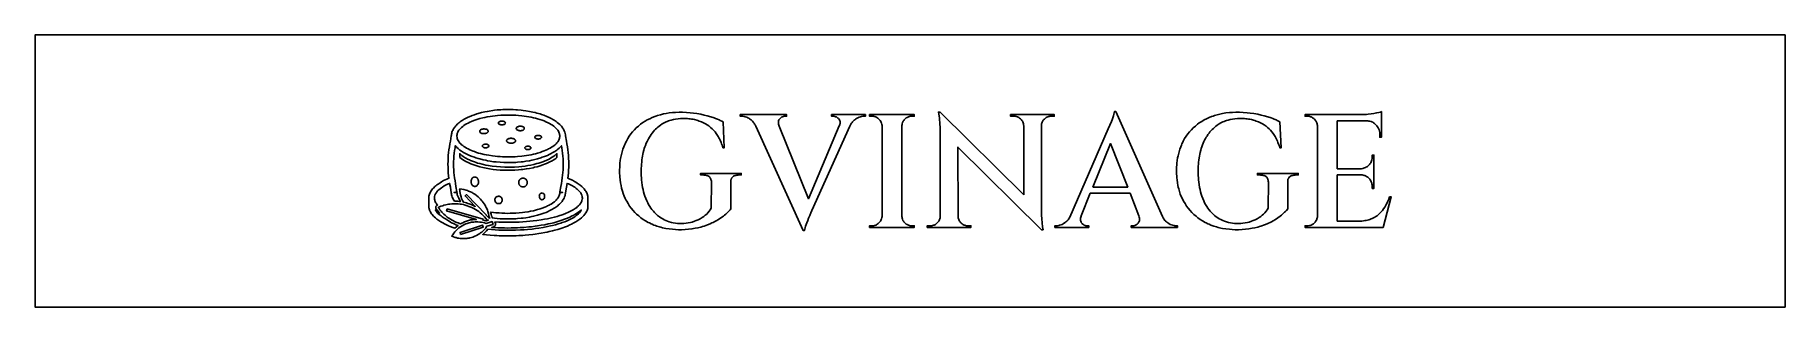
# Model space of a CAD drawing. Header units: millimetres. Extents: x 0 to 1800, y 0 to 280.
import ezdxf

# ---------------------------------------------------------------- set-up
doc = ezdxf.new("R2010")
doc.units = ezdxf.units.MM
doc.layers.add('BOARD', color=1, linetype='Continuous')
doc.layers.add('ENGRAVE', color=7, linetype='Continuous')

msp = doc.modelspace()

# ---------------------------------------------------------------- linework, layer by layer
at = {"layer": 'BOARD'}
msp.add_lwpolyline([(1800, 280), (1800, 0), (0, 0), (0, 280)], close=True, dxfattribs=at)
at = {"layer": 'ENGRAVE'}
for points in [[(544.4, 181.3), (544, 182.2), (543.6, 183.1), (542.7, 184.4), (542.1, 185.2), (541.4, 186), (540.7, 186.9), (539.9, 187.7), (538.6, 188.9), (537.2, 190), (536.2, 190.8), (535.1, 191.5), (534, 192.3), (532.8, 193), (531.6, 193.7), (529, 195), (526.3, 196.2), (523.4, 197.4), (521.1, 198.2), (519.5, 198.7), (516.2, 199.6), (514.5, 200.1), (512, 200.7), (508.5, 201.4), (504.8, 202), (502.1, 202.4), (500.2, 202.6), (496.4, 202.9), (494.5, 203.1), (491.7, 203.2), (487.9, 203.3), (484, 203.3), (481.1, 203.2), (479.2, 203.1), (475.4, 202.8), (472.6, 202.5), (470.8, 202.3), (467.1, 201.7), (465.3, 201.4), (462.7, 200.9), (459.2, 200.1), (455.9, 199.2), (454.3, 198.7), (451.9, 197.9), (449.7, 197.1), (448.2, 196.5), (445.4, 195.3), (442.8, 194), (441.5, 193.3), (440.4, 192.6), (439.2, 191.9), (438.1, 191.2), (437.1, 190.4), (436.1, 189.7), (435.2, 188.9), (434.3, 188.1), (433.5, 187.3), (432.7, 186.5), (431.7, 185.2), (431, 184.4), (430.5, 183.5), (430, 182.6), (429.6, 181.8), (429.2, 180.9), (428.9, 180), (428.6, 179.1), (428.4, 177.8), (428.3, 176.9), (428.2, 176.3), (427.2, 170.7), (426.7, 167.8), (426.2, 164.9), (425.8, 161.9), (425.4, 158.9), (425.1, 156), (424.9, 153), (424.8, 150), (424.7, 147), (424.8, 143.9), (424.9, 141), (425.1, 138), (425.4, 135.1), (425.7, 132.6), (423.6, 131.6), (421.9, 130.9), (420.3, 130.1), (418.1, 128.8), (416.7, 127.9), (414.7, 126.6), (413.4, 125.7), (412.3, 124.8), (411.2, 123.9), (409.8, 122.5), (408.9, 121.5), (408.1, 120.6), (407.5, 119.6), (406.8, 118.6), (406.3, 117.6), (405.9, 116.6), (405.7, 116.1), (405.4, 115.1), (405.2, 114.1), (405, 113.1), (405, 112.6), (405, 104), (405, 103), (405.2, 102), (405.3, 101.5), (405.4, 101), (405.7, 100), (405.9, 99.5), (406.3, 98.5), (407.1, 97), (407.8, 96), (408.5, 95.1), (409.8, 93.6), (410.7, 92.7), (411.8, 91.7), (413.4, 90.4), (415.3, 89), (417.3, 87.7), (419.6, 86.5), (421.1, 85.7), (422.7, 84.9), (425.3, 83.7), (427.1, 82.9), (429.9, 81.9), (431.9, 81.2), (433.4, 82.5), (435.1, 83.9), (433, 84.7), (431.7, 85.2), (430.4, 85.8), (428.5, 86.8), (427.2, 87.5), (426, 88.2), (424.2, 89.4), (422.2, 90.9), (421, 91.5), (419.8, 92.2), (418.7, 92.9), (417.6, 93.7), (416.6, 94.4), (415.7, 95.2), (414.8, 96), (413.7, 97.1), (412.8, 98.3), (412.3, 99.1), (411.9, 99.7), (412.9, 99), (414, 98.1), (416.1, 96.7), (414.9, 98.1), (413.6, 99.8), (412.7, 101.2), (412.4, 101.6), (412.4, 101.8), (412.3, 102.3), (412.3, 102.8), (412.3, 103.3), (412.5, 103.7), (412.8, 104.1), (413.1, 104.5), (413.5, 104.8), (414, 105), (413.1, 106.1), (412.5, 106.8), (412, 107.7), (411.6, 108.5), (411.3, 109.3), (411.1, 110.1), (410.9, 110.9), (410.8, 111.7), (410.8, 112.5), (410.8, 112.9), (411, 113.8), (411.3, 115), (411.6, 115.8), (412, 116.6), (412.8, 117.8), (413.4, 118.6), (414.5, 119.8), (415.3, 120.5), (416.6, 121.7), (418.1, 122.8), (419.2, 123.5), (421, 124.6), (422.3, 125.3), (424.3, 126.3), (426.5, 127.3), (427.2, 123.2), (428.2, 117.6), (428.3, 116.6), (428.5, 115.3), (428.7, 114.4), (429.2, 113), (429.6, 112.2), (430.2, 110.9), (430.8, 110), (431.6, 108.8), (433.3, 108.8), (434.8, 108.8), (436.2, 108.6), (437.5, 108.5), (436.7, 110.3), (436, 112.1), (435.6, 112.7), (435.2, 113.4), (434.9, 114.1), (434.6, 114.8), (434.4, 115.5), (434.2, 116.5), (434.1, 117.2), (434, 117.9), (431.1, 117.9), (434, 118.5), (432.9, 124.2), (432.4, 127.1), (432, 130), (431.6, 132.8), (431.2, 135.7), (430.9, 138.5), (430.7, 141.3), (430.6, 144.2), (430.6, 147), (430.6, 149.8), (430.7, 152.6), (430.9, 155.4), (431.2, 158.3), (431.6, 161.1), (432, 164), (432.3, 166), (433.1, 165.2), (433.9, 164.3), (435.2, 163.1), (436.1, 162.4), (437.1, 161.6), (438.7, 160.5), (439.8, 159.7), (440.9, 159), (443.4, 157.7), (445.4, 156.7), (446.8, 156.1), (449.7, 154.9), (451.9, 154.1), (453.5, 153.6), (455.9, 152.8), (457.6, 152.4), (460.9, 151.5), (463.6, 151), (465.3, 150.6), (468, 150.2), (469.9, 149.9), (471.7, 149.6), (474.5, 149.3), (478.3, 149), (482.1, 148.8), (484, 148.7), (486.9, 148.7), (489.8, 148.7), (491.7, 148.8), (494.5, 148.9), (496.4, 149.1), (500.2, 149.4), (502.1, 149.6), (504.8, 150), (508.5, 150.6), (511.1, 151.1), (512.8, 151.5), (515.4, 152.1), (517, 152.6), (520.3, 153.6), (521.8, 154.1), (524.1, 154.9), (527, 156.1), (529, 157), (530.4, 157.7), (532.8, 159), (534.6, 160.1), (535.7, 160.8), (536.7, 161.6), (537.7, 162.4), (539.1, 163.5), (539.9, 164.3), (540.7, 165.2), (541.5, 166), (541.8, 164), (542.2, 161.1), (542.6, 158.3), (542.9, 155.4), (543.1, 152.6), (543.2, 149.8), (543.2, 147), (543.2, 144.2), (543.1, 141.3), (542.9, 138.5), (542.6, 135.7), (542.2, 132.8), (541.8, 130), (541.4, 127.1), (540.9, 124.2), (539.8, 118.5), (542.6, 117.9), (539.7, 117.9), (539.7, 116.9), (539.5, 115.8), (539.2, 114.8), (538.9, 114.1), (538.4, 113.1), (537.7, 112), (536.9, 111), (536, 110), (535, 109.1), (534.3, 108.4), (533.5, 107.8), (532.2, 106.9), (530.8, 106), (529.9, 105.4), (528.8, 104.8), (527.2, 104), (526.1, 103.5), (524.3, 102.7), (521.7, 101.8), (519.7, 101.1), (518.4, 100.7), (517, 100.3), (514.8, 99.7), (512.6, 99.1), (509.5, 98.5), (507.1, 98.1), (503.9, 97.6), (501.4, 97.3), (498, 96.9), (494.6, 96.7), (492.1, 96.5), (488.6, 96.5), (486, 96.4), (483.4, 96.5), (480, 96.6), (477.4, 96.8), (474, 97.1), (471.5, 97.4), (468.6, 97.8), (469.2, 95.5), (469.6, 93.5), (469.9, 93.2), (470.2, 92.8), (470.3, 92.3), (470.4, 91.7), (472.6, 91.5), (475.4, 91.2), (478.3, 90.9), (481.1, 90.8), (483.1, 90.7), (485.9, 90.6), (488.8, 90.6), (491.7, 90.7), (494.5, 90.9), (496.4, 91), (500.2, 91.3), (502.1, 91.6), (504.8, 91.9), (508.5, 92.5), (511.1, 93.1), (512.8, 93.4), (515.4, 94.1), (517, 94.5), (520.3, 95.5), (523.4, 96.5), (525.6, 97.4), (527, 98), (529.7, 99.3), (532.2, 100.6), (533.4, 101.3), (534.6, 102), (535.7, 102.8), (536.7, 103.5), (537.7, 104.3), (538.6, 105.1), (539.5, 105.9), (540.3, 106.7), (541.4, 107.9), (542.1, 108.7), (542.7, 109.6), (543.6, 110.9), (544.2, 112.2), (544.8, 113.5), (545.2, 114.8), (545.4, 116.1), (545.5, 117), (545.5, 117.6), (546.6, 123.2), (547.3, 127.3), (548.7, 126.7), (550.2, 126), (551.5, 125.3), (552.8, 124.6), (554, 123.9), (555.1, 123.2), (556.7, 122.1), (557.7, 121.3), (558.5, 120.5), (559.7, 119.4), (560.7, 118.2), (561.3, 117.4), (561.7, 116.6), (562.2, 115.8), (562.5, 115), (562.8, 113.8), (562.9, 112.9), (563, 112.1), (563, 111.7), (562.9, 110.9), (562.6, 109.7), (562.3, 108.9), (562, 108.1), (561.5, 107.2), (561, 106.5), (560.1, 105.3), (558.9, 104.1), (558.1, 103.3), (557.2, 102.6), (555.7, 101.4), (554.6, 100.7), (553.4, 100), (552.2, 99.3), (550.2, 98.2), (548, 97.2), (546.5, 96.6), (544.9, 96), (542.4, 95), (538.9, 93.9), (537.1, 93.3), (534.2, 92.6), (531.2, 91.8), (527.1, 90.9), (523.9, 90.3), (520.5, 89.7), (516, 89), (512.5, 88.6), (509, 88.2), (505.4, 87.9), (501.7, 87.6), (498.1, 87.4), (494.3, 87.3), (489.4, 87.2), (484.4, 87.2), (480.7, 87.2), (477, 87.4), (473, 87.6), (473.5, 85.9), (473.6, 85.4), (473.7, 85.2), (473.6, 84.9), (473.6, 84.4), (473.4, 84), (473.2, 83.8), (472.9, 83.4), (472.8, 83.2), (472.3, 82.9), (471.9, 82.7), (469.8, 82), (473.6, 81.8), (476.2, 81.6), (480.2, 81.4), (482.9, 81.4), (485.6, 81.3), (489.6, 81.4), (493.6, 81.4), (496.3, 81.5), (498.9, 81.7), (502.9, 81.9), (508.1, 82.4), (510.7, 82.7), (514.5, 83.1), (517, 83.5), (520.7, 84.1), (524.3, 84.7), (527.8, 85.5), (530.1, 86), (533.5, 86.8), (536.7, 87.7), (539.9, 88.6), (541.9, 89.3), (544.8, 90.4), (547.6, 91.5), (550.2, 92.6), (551.9, 93.4), (554.2, 94.6), (556.4, 95.9), (558.5, 97.2), (560.3, 98.5), (561.9, 99.7), (561.5, 99.1), (561, 98.3), (560.1, 97.1), (558.9, 96), (557.7, 94.8), (556.7, 94.1), (555.1, 92.9), (553.4, 91.9), (552.2, 91.2), (550.8, 90.5), (548.7, 89.4), (547.3, 88.8), (544.9, 87.8), (542.4, 86.9), (540.7, 86.3), (538, 85.5), (535.2, 84.7), (532.2, 83.9), (530.2, 83.5), (527.1, 82.8), (522.8, 82), (518.3, 81.2), (514.9, 80.8), (511.3, 80.3), (506.6, 79.9), (503, 79.6), (499.3, 79.4), (494.3, 79.1), (490.6, 79), (485.6, 79), (481.9, 79.1), (477, 79.2), (473.3, 79.4), (469.6, 79.7), (465.8, 80), (464.5, 78.5), (463.4, 77.3), (461.9, 75.9), (460.6, 74.8), (464.4, 74.4), (468.3, 74), (472.2, 73.7), (474.9, 73.5), (477.5, 73.4), (481.5, 73.3), (484.2, 73.2), (488.2, 73.2), (490.9, 73.2), (494.9, 73.4), (497.6, 73.5), (501.6, 73.7), (504.2, 73.9), (508.1, 74.3), (511.9, 74.7), (514.5, 75), (518.2, 75.6), (520.7, 76), (524.3, 76.6), (526.7, 77.1), (529, 77.6), (532.4, 78.4), (534.6, 79), (537.8, 79.9), (539.9, 80.5), (542.9, 81.5), (544.8, 82.2), (547.6, 83.3), (550.2, 84.5), (551.9, 85.3), (554.2, 86.5), (556.4, 87.7), (558.5, 89), (560.3, 90.4), (562, 91.7), (563.5, 93.1), (564.4, 94.1), (565.6, 95.5), (566.6, 97), (567.5, 98.5), (567.9, 99.5), (568.2, 100.5), (568.5, 101.5), (568.6, 102), (568.7, 103), (568.8, 104), (568.8, 112.1), (568.7, 113.1), (568.7, 113.6), (568.6, 114.1), (568.4, 115.1), (568.2, 115.6), (567.9, 116.6), (567.5, 117.6), (566.6, 119.1), (566, 120.1), (564.9, 121.5), (563.5, 123), (562.5, 123.9), (560.9, 125.3), (559.7, 126.2), (557.8, 127.5), (556.4, 128.4), (555, 129.2), (552.7, 130.5), (550.2, 131.6), (548.1, 132.6), (548.4, 135.1), (548.6, 138), (548.9, 141), (549, 144), (549, 146.9), (549, 149.9), (548.9, 152.9), (548.6, 155.9), (548.4, 158.9), (548, 161.8), (547.6, 164.8), (547.1, 167.8), (546.6, 170.7), (545.5, 176.3), (545.5, 177.3), (545.3, 178.7), (544.9, 180)], [(715.6, 101), (714.9, 100), (714, 99.1), (712.5, 97.5), (711.5, 96.5), (710.4, 95.5), (709.2, 94.6), (708, 93.6), (705.4, 91.7), (702.9, 90.1), (700.6, 88.7), (699.3, 88), (697.6, 87.1), (696.3, 86.5), (694.5, 85.7), (691.6, 84.6), (688.2, 83.3), (686.6, 82.8), (684.9, 82.3), (681.8, 81.5), (679, 81), (675.7, 80.4), (672.2, 80), (668.7, 79.8), (665, 79.6), (661.8, 79.6), (658.7, 79.7), (655.6, 80), (652.2, 80.4), (648.8, 80.9), (647.3, 81.2), (645.5, 81.6), (643.6, 82.1), (642.2, 82.5), (639.6, 83.3), (638.2, 83.8), (636.5, 84.4), (634.8, 85.2), (633.6, 85.7), (631.9, 86.5), (630.7, 87.1), (628.1, 88.6), (625.6, 90.2), (623.2, 91.9), (621, 93.7), (618.8, 95.6), (617.1, 97.2), (615.2, 99.4), (613.3, 101.6), (611.6, 103.9), (610, 106.4), (608.6, 108.8), (607.7, 110.4), (607.1, 111.7), (606, 114.2), (605, 116.8), (604.2, 119.4), (603.4, 122.2), (602.8, 125), (602.2, 127.8), (601.8, 130.8), (601.5, 133.9), (601.4, 135.4), (601.3, 137.5), (601.3, 140.7), (601.4, 144.3), (601.5, 146.4), (601.7, 147.9), (602, 150.8), (602.3, 152.8), (602.6, 154.2), (603.2, 157), (603.9, 159.8), (604.7, 162.4), (605.6, 165), (606.3, 166.7), (606.9, 168), (607.7, 169.6), (608.3, 170.8), (609.7, 173.3), (611.2, 175.7), (612.9, 178.1), (614.6, 180.3), (616.5, 182.4), (618.5, 184.4), (620.6, 186.3), (622.9, 188.1), (625.2, 189.8), (627.7, 191.3), (629.8, 192.6), (632.3, 193.8), (634.8, 195), (637.4, 196), (638.7, 196.5), (640.4, 197.1), (643.2, 197.9), (644.5, 198.2), (646.4, 198.7), (649.3, 199.2), (652.2, 199.7), (655.7, 200.1), (658.8, 200.3), (662.5, 200.4), (666.1, 200.4), (670, 200.2), (673.9, 200), (677.2, 199.6), (680.9, 199.1), (684.9, 198.4), (688.3, 197.6), (691.5, 196.8), (695.1, 195.8), (698.5, 194.6), (700, 194.1), (701.9, 193.3), (703.7, 192.6), (704.9, 192), (706.5, 191.2), (707.7, 190.6), (709, 163.9), (707.5, 163.9), (706.7, 166.5), (706.2, 167.9), (705.7, 169.4), (704.7, 171.7), (704.1, 173), (703.5, 174.3), (702.8, 175.5), (702.1, 176.7), (700.8, 178.5), (699.5, 180.3), (698, 182), (696.6, 183.3), (694.8, 184.9), (693, 186.4), (691.4, 187.5), (689.8, 188.5), (687.7, 189.6), (685.5, 190.6), (683.3, 191.4), (681.9, 191.9), (680.6, 192.3), (678.3, 192.9), (676.9, 193.2), (675.4, 193.4), (674, 193.6), (672.5, 193.8), (671, 193.9), (669.6, 194), (667, 194.1), (665.4, 194.1), (663.9, 194), (661.4, 193.8), (658.9, 193.5), (656.6, 193), (654.3, 192.4), (652.9, 192), (651.6, 191.6), (650.3, 191.1), (649.1, 190.5), (647, 189.5), (645.1, 188.4), (643.2, 187.1), (642, 186.3), (640.6, 185.1), (639.6, 184.2), (638.2, 182.9), (637.3, 181.9), (636, 180.6), (634.8, 179.1), (633.7, 177.6), (632.6, 176), (631.9, 174.7), (630.9, 173), (630.2, 171.7), (629.5, 170.3), (628.7, 168.5), (627.9, 166.4), (627.3, 164.8), (626.7, 163.1), (626.2, 161.3), (625.6, 159.1), (625.2, 157.2), (624.9, 155.4), (624.6, 153.4), (624.3, 151.5), (624, 149), (623.8, 147), (623.7, 144.9), (623.6, 142.8), (623.5, 140.1), (623.6, 137.3), (623.6, 135.2), (623.7, 133.1), (623.9, 131), (624.2, 128), (624.6, 125.5), (625, 123.1), (625.5, 120.8), (626, 118.5), (626.6, 116.3), (627.3, 114.1), (628.3, 111.6), (629.3, 109.3), (630.2, 107.4), (631.1, 105.6), (632.4, 103.5), (633.4, 101.9), (634.6, 100.4), (636.1, 98.5), (637.3, 97.2), (638.6, 95.8), (640.4, 94.3), (642.2, 92.9), (643.7, 91.8), (645.6, 90.7), (647.3, 89.8), (648.9, 89), (650.6, 88.3), (652.4, 87.7), (654.6, 87.1), (656.5, 86.7), (658.9, 86.3), (660.8, 86.1), (663.3, 85.9), (665.4, 85.9), (667.4, 86), (669.9, 86.2), (671.8, 86.5), (674.2, 87), (676.1, 87.5), (678.4, 88.2), (680.2, 88.9), (682, 89.7), (684.2, 90.8), (686.3, 92), (687.8, 93.1), (689.4, 94.4), (690.9, 95.7), (692.2, 97), (693.5, 98.5), (694.6, 100), (695.6, 101.7), (695.7, 128.4), (695.7, 129.7), (695.5, 130.5), (695.3, 131.3), (695.2, 131.7), (694.9, 132.3), (694.5, 132.9), (694.3, 133.2), (693.9, 133.7), (693.6, 134), (693.3, 134.2), (692.7, 134.6), (692.1, 135), (691.4, 135.3), (690.6, 135.5), (689.7, 135.7), (688.8, 135.8), (687.8, 135.8), (684.6, 135.9), (684.6, 137.5), (726.4, 137.5), (726.4, 135.9), (723.4, 135.8), (721.8, 135.7), (720.9, 135.5), (720, 135.3), (719.3, 135), (718.5, 134.6), (718.2, 134.4), (717.6, 133.9), (716.9, 133), (716.6, 132.7), (716.2, 132), (715.9, 131.2), (715.8, 130.8), (715.7, 129.9), (715.6, 128.9)], [(741.4, 186), (740.6, 187.4), (740.1, 188.3), (739.6, 189.1), (738.8, 190.3), (737.9, 191.3), (737.3, 191.9), (736.7, 192.5), (736, 193.1), (735, 193.8), (734.2, 194.3), (733.3, 194.7), (732, 195.4), (730.6, 195.8), (729.3, 196.2), (728, 196.4), (727.2, 196.4), (725.4, 196.4), (725.4, 198.1), (773.1, 198.1), (773.1, 196.4), (771.6, 196.4), (770.7, 196.4), (769.8, 196.2), (769, 195.9), (768.2, 195.6), (767.4, 195.1), (767.1, 194.8), (766.7, 194.5), (766, 193.8), (765.5, 193.1), (765.1, 192.5), (764.9, 191.7), (764.7, 190.9), (764.6, 190.1), (764.7, 189.2), (764.8, 188.2), (765.1, 187.2), (765.4, 186.1), (765.3, 186.1), (795.6, 111.5), (827.3, 186.6), (827.7, 187.6), (827.8, 188.1), (828, 189), (828.1, 189.8), (828.1, 190.7), (828, 191), (827.8, 191.8), (827.5, 192.5), (827.2, 193.2), (826.9, 193.5), (826.3, 194.1), (825.9, 194.5), (825.2, 195.1), (824.4, 195.6), (823.5, 195.9), (822.7, 196.2), (821.8, 196.4), (820.8, 196.4), (819.4, 196.4), (819.4, 198.1), (854.2, 198.1), (854.2, 196.4), (852.3, 196.4), (851.4, 196.3), (850.1, 196.1), (849.2, 195.9), (847.8, 195.4), (846.4, 194.8), (844.9, 194), (843.9, 193.3), (843.2, 192.8), (842.5, 192.2), (841.9, 191.6), (841, 190.6), (840.4, 189.9), (839.9, 189.1), (839.3, 188.3), (838.6, 186.9), (838.1, 186), (799.1, 99.2), (798.1, 97.1), (796.9, 94.3), (795.7, 91.5), (794.8, 89.1), (793.9, 86.8), (793.2, 85), (792.6, 83.1), (792.1, 81.4), (791.8, 80.1), (791.6, 78.9), (790.1, 78.9)], [(871.3, 186), (871.2, 186.9), (871.1, 187.8), (870.7, 189.1), (870.4, 190), (870, 190.8), (869.3, 191.9), (868.7, 192.7), (867.7, 193.7), (867, 194.3), (865.9, 195.1), (865.1, 195.5), (864.7, 195.7), (863.8, 196), (863, 196.2), (862.5, 196.3), (861.6, 196.4), (860.7, 196.4), (858.5, 196.4), (858.5, 198.1), (904.3, 198.1), (904.3, 196.4), (902.2, 196.4), (901.2, 196.4), (900.3, 196.3), (899.4, 196.1), (899, 196), (898.6, 195.8), (897.7, 195.5), (897, 195.1), (896.2, 194.6), (895.1, 193.7), (894.1, 192.7), (893.6, 191.9), (893, 191.2), (892.4, 190), (892, 188.7), (891.8, 187.8), (891.6, 186.9), (891.5, 186), (891.5, 94), (891.6, 93.1), (891.8, 92.2), (892, 91.3), (892.3, 90.4), (892.8, 89.2), (893.3, 88.5), (893.8, 87.7), (894.8, 86.7), (895.5, 86), (896.2, 85.4), (897, 84.9), (897.3, 84.7), (897.7, 84.5), (898.6, 84.2), (899.4, 83.9), (900.3, 83.7), (901.2, 83.6), (902.2, 83.6), (904.3, 83.6), (904.3, 81.9), (858.5, 81.9), (858.5, 83.6), (860.7, 83.6), (861.6, 83.6), (862.5, 83.7), (863.4, 83.9), (863.8, 84), (864.7, 84.3), (865.5, 84.7), (866.3, 85.2), (867.4, 86), (868.1, 86.7), (869, 87.7), (869.5, 88.5), (870, 89.2), (870.4, 90), (870.7, 90.9), (871.1, 92.2), (871.2, 93.1), (871.3, 94)], [(1017, 115.6), (1017, 186.3), (1016.8, 187.8), (1016.7, 188.7), (1016.4, 189.6), (1016, 190.5), (1015.6, 191.3), (1015.1, 192.1), (1014.6, 192.8), (1013.9, 193.5), (1013.6, 193.8), (1012.8, 194.5), (1012.1, 195), (1011.3, 195.4), (1010.4, 195.8), (1009.6, 196.1), (1009.1, 196.2), (1008.2, 196.3), (1007.2, 196.4), (1003.5, 196.4), (1003.5, 198.1), (1048.4, 198.1), (1048.4, 196.4), (1044.9, 196.4), (1043.9, 196.3), (1043, 196.2), (1042.6, 196.1), (1041.7, 195.8), (1040.9, 195.4), (1040.1, 195), (1039.3, 194.5), (1038.9, 194.2), (1038.2, 193.5), (1037.6, 192.9), (1037, 192.2), (1036.3, 191), (1035.9, 190.3), (1035.6, 189.4), (1035.4, 188.6), (1035.1, 187.2), (1035.1, 186.3), (1035.1, 98.7), (1035.2, 94.7), (1035.5, 90.9), (1036.4, 82.4), (1036.9, 79.6), (1035.4, 79.6), (949.3, 164.6), (949.5, 93.7), (949.5, 92.7), (949.6, 91.8), (949.8, 90.9), (950.1, 90.1), (950.5, 89.2), (950.9, 88.4), (951.5, 87.7), (952.1, 86.9), (952.8, 86.2), (953.5, 85.6), (954.3, 85.1), (955.1, 84.6), (955.5, 84.4), (956.4, 84.1), (957.2, 83.8), (958.1, 83.7), (959.1, 83.6), (962.7, 83.6), (962.7, 81.9), (917.8, 81.9), (917.8, 83.6), (921.4, 83.6), (922.3, 83.7), (923.2, 83.8), (924.1, 84.1), (925, 84.4), (925.4, 84.6), (926.2, 85.1), (927, 85.6), (927.3, 85.9), (927.7, 86.2), (928.4, 86.9), (929, 87.7), (929.5, 88.4), (930, 89.2), (930.4, 90.1), (930.7, 90.9), (930.9, 91.8), (931, 92.7), (931, 93.7), (931, 179.8), (931, 182.6), (930.9, 185.3), (930.8, 187.8), (930.7, 190.1), (930.5, 192.3), (930.2, 194.8), (929.2, 200.6), (930.9, 200.6)], [(1159.7, 93), (1160.5, 91.7), (1161, 90.8), (1161.6, 90), (1162.2, 89.2), (1162.8, 88.5), (1163.4, 87.9), (1164.1, 87.3), (1165.1, 86.5), (1166.3, 85.8), (1167.7, 85.1), (1169, 84.5), (1170.3, 84.1), (1171.7, 83.8), (1172.5, 83.6), (1173.4, 83.6), (1175.1, 83.6), (1175.1, 81.9), (1127.5, 81.9), (1127.5, 83.6), (1129, 83.6), (1129.9, 83.6), (1130.3, 83.7), (1131.2, 83.9), (1132, 84.3), (1132.8, 84.7), (1133.5, 85.3), (1134.3, 85.9), (1134.6, 86.3), (1135.1, 86.9), (1135.5, 87.6), (1135.7, 87.9), (1135.9, 88.6), (1136, 89.4), (1136.1, 89.8), (1136.1, 90.7), (1136, 91.6), (1135.8, 92.5), (1135.3, 94), (1126.3, 117.1), (1085.4, 117.1), (1076.1, 94), (1075.9, 93.5), (1075.6, 92.6), (1075.4, 91.6), (1075.3, 90.7), (1075.3, 89.9), (1075.3, 89.5), (1075.4, 89.1), (1075.6, 88.4), (1075.9, 87.5), (1076.2, 87.1), (1076.4, 86.7), (1077, 86), (1077.6, 85.4), (1078.4, 84.8), (1079.3, 84.3), (1080.2, 84), (1081, 83.7), (1081.9, 83.6), (1083.9, 83.6), (1083.9, 81.9), (1049, 81.9), (1049, 83.6), (1050.9, 83.6), (1051.8, 83.6), (1053.1, 83.9), (1053.9, 84.1), (1055.2, 84.5), (1056.5, 85.1), (1057.4, 85.5), (1059, 86.5), (1059.7, 87), (1060.4, 87.6), (1061.4, 88.5), (1062, 89.2), (1062.6, 89.9), (1063.2, 90.7), (1063.7, 91.5), (1064.3, 92.4), (1103.9, 183.4), (1107.1, 190.9), (1107.8, 192.7), (1108.5, 194.6), (1109.3, 196.9), (1109.7, 198.6), (1110.1, 199.9), (1110.2, 201.1), (1111.7, 201.1)], [(1288.5, 101), (1287.1, 99.4), (1286.3, 98.4), (1285.3, 97.5), (1284.3, 96.5), (1283.2, 95.5), (1282.1, 94.6), (1280.8, 93.6), (1278.2, 91.7), (1275.8, 90.1), (1273.4, 88.7), (1271.7, 87.8), (1270.4, 87.1), (1268.7, 86.3), (1267.3, 85.7), (1264.5, 84.6), (1261, 83.3), (1259.4, 82.8), (1257.7, 82.3), (1254.6, 81.5), (1251.8, 81), (1248.5, 80.4), (1245.1, 80), (1241.5, 79.8), (1237.8, 79.6), (1234.6, 79.6), (1231.5, 79.7), (1228.5, 80), (1225, 80.4), (1221.6, 80.9), (1219.7, 81.3), (1218.3, 81.6), (1216.9, 82), (1215.1, 82.5), (1212.4, 83.3), (1210.6, 83.9), (1209.3, 84.4), (1207.6, 85.2), (1206.4, 85.7), (1204.7, 86.5), (1203.5, 87.1), (1200.9, 88.6), (1198.4, 90.2), (1196, 91.9), (1194.2, 93.4), (1192, 95.2), (1189.9, 97.2), (1188, 99.4), (1186.2, 101.6), (1184.5, 103.9), (1182.9, 106.4), (1181.4, 108.8), (1180.2, 111.3), (1179, 113.8), (1178, 116.3), (1177.1, 119), (1176.4, 121.7), (1175.9, 123.5), (1175.6, 125), (1175.1, 127.8), (1174.7, 130.8), (1174.5, 132.8), (1174.3, 134.4), (1174.2, 137.5), (1174.1, 140.7), (1174.2, 144.3), (1174.3, 145.9), (1174.5, 147.9), (1174.8, 150.8), (1175.3, 153.7), (1175.7, 155.6), (1176, 157), (1176.7, 159.8), (1177.5, 162.4), (1178.5, 165), (1179.2, 166.7), (1179.7, 168), (1180.5, 169.6), (1181.1, 170.8), (1182.5, 173.3), (1184, 175.7), (1185.7, 178.1), (1187.5, 180.3), (1189.4, 182.4), (1191.4, 184.4), (1193.5, 186.3), (1195.7, 188.1), (1197.6, 189.5), (1200.1, 191.1), (1202.6, 192.6), (1205.1, 193.8), (1207.6, 195), (1210.2, 196), (1211.9, 196.6), (1213.3, 197.1), (1216, 197.9), (1218.8, 198.6), (1221.6, 199.1), (1225, 199.7), (1228.5, 200.1), (1231.6, 200.3), (1235.3, 200.4), (1238.9, 200.4), (1242.8, 200.2), (1246.7, 200), (1250, 199.6), (1253.7, 199.1), (1257.7, 198.4), (1261.1, 197.6), (1264.4, 196.8), (1267.9, 195.8), (1271.4, 194.6), (1273.3, 193.9), (1274.7, 193.3), (1276.5, 192.6), (1277.8, 192), (1279, 191.4), (1280.5, 190.6), (1281.8, 163.9), (1280.3, 163.9), (1279.9, 165.5), (1279.4, 167), (1278.5, 169.4), (1278, 170.8), (1277.4, 172.1), (1276.3, 174.3), (1275.6, 175.5), (1274.9, 176.7), (1273.6, 178.5), (1272.3, 180.3), (1270.8, 182), (1269.4, 183.3), (1267.6, 184.9), (1266.2, 186.1), (1264.2, 187.5), (1262.6, 188.5), (1260.5, 189.6), (1258.3, 190.6), (1256.1, 191.4), (1254.8, 191.9), (1253.4, 192.3), (1251.1, 192.9), (1249.7, 193.2), (1248.3, 193.4), (1246.8, 193.6), (1245.4, 193.8), (1243.9, 193.9), (1242.4, 194), (1239.8, 194.1), (1238.3, 194.1), (1236.7, 194), (1234.2, 193.8), (1231.8, 193.5), (1229.4, 193), (1227.1, 192.4), (1225.7, 192), (1224.4, 191.6), (1223.1, 191.1), (1221.9, 190.5), (1219.8, 189.5), (1217.9, 188.4), (1216, 187.1), (1214.5, 186), (1213.4, 185.1), (1212, 183.9), (1210.7, 182.6), (1209.5, 181.3), (1208.5, 180.2), (1207.7, 179.1), (1206.5, 177.6), (1205.5, 176), (1204.7, 174.7), (1203.9, 173.5), (1203, 171.7), (1202.3, 170.3), (1201.5, 168.5), (1200.9, 166.8), (1200.1, 164.8), (1199.6, 163.1), (1199, 161.3), (1198.5, 159.1), (1198.1, 157.2), (1197.7, 155.4), (1197.4, 153.4), (1197, 151), (1196.8, 149), (1196.6, 147), (1196.5, 144.9), (1196.4, 142.8), (1196.4, 140.1), (1196.4, 137.3), (1196.5, 135.2), (1196.6, 133.1), (1196.7, 131), (1197, 128.5), (1197.3, 126), (1197.8, 123.1), (1198.3, 120.8), (1198.9, 118.5), (1199.5, 116.3), (1200.2, 114.1), (1201.1, 111.6), (1202.1, 109.3), (1203, 107.4), (1203.9, 105.6), (1205.2, 103.5), (1206.3, 101.9), (1207.4, 100.4), (1208.9, 98.5), (1210.1, 97.2), (1211.5, 95.8), (1213.2, 94.3), (1215, 92.9), (1216.5, 91.8), (1218.1, 90.9), (1219.7, 90), (1221.7, 89), (1223.5, 88.3), (1225.7, 87.6), (1227.5, 87.1), (1229.8, 86.6), (1231.7, 86.3), (1233.7, 86.1), (1236.2, 85.9), (1238.2, 85.9), (1240.2, 86), (1242.2, 86.2), (1244.6, 86.5), (1247, 87), (1248.9, 87.5), (1251.2, 88.2), (1253.1, 88.9), (1254.9, 89.7), (1257, 90.8), (1259.1, 92), (1260.7, 93.1), (1262.2, 94.4), (1263.7, 95.7), (1265, 97), (1266.3, 98.5), (1267.4, 100), (1268.4, 101.7), (1268.6, 128.4), (1268.5, 129.7), (1268.3, 130.5), (1268.1, 131.3), (1267.9, 132), (1267.7, 132.3), (1267.4, 132.9), (1267.2, 133.2), (1266.9, 133.5), (1266.4, 134), (1266.2, 134.2), (1265.6, 134.6), (1264.9, 135), (1264.2, 135.3), (1263.4, 135.5), (1262.5, 135.7), (1261.6, 135.8), (1260.6, 135.8), (1257.4, 135.9), (1257.4, 137.5), (1299.3, 137.5), (1299.3, 135.9), (1296.2, 135.8), (1294.7, 135.7), (1293.7, 135.5), (1292.9, 135.3), (1292.1, 135), (1291.4, 134.6), (1291.1, 134.4), (1290.5, 133.9), (1289.7, 133), (1289.5, 132.7), (1289.1, 132), (1288.8, 131.2), (1288.6, 130.3), (1288.5, 129.9), (1288.5, 128.9)], [(1386.7, 81.9), (1306.4, 81.9), (1306.4, 83.6), (1308.5, 83.6), (1309.5, 83.6), (1310.8, 83.8), (1311.7, 84), (1312.5, 84.3), (1313.4, 84.7), (1313.7, 84.9), (1314.9, 85.7), (1315.6, 86.3), (1316.6, 87.3), (1317.2, 88.1), (1317.9, 89.2), (1318.3, 90), (1318.6, 90.9), (1318.8, 91.7), (1319, 92.6), (1319.2, 94), (1319.2, 186), (1319.1, 186.9), (1318.9, 187.8), (1318.7, 188.7), (1318.4, 189.6), (1317.9, 190.8), (1317.4, 191.5), (1316.9, 192.3), (1315.9, 193.3), (1315.2, 194), (1314.1, 194.8), (1313.4, 195.3), (1312.5, 195.7), (1312.1, 195.8), (1311.3, 196.1), (1310.4, 196.3), (1309.5, 196.4), (1308.5, 196.4), (1306.4, 196.4), (1306.4, 198.1), (1364.6, 198.1), (1367, 198.1), (1369.4, 198.3), (1371.3, 198.5), (1374.3, 198.8), (1377.2, 199.3), (1379.9, 199.7), (1382.2, 200.2), (1383.9, 200.7), (1384.9, 201.1), (1384.9, 174.8), (1383.2, 174.8), (1383.2, 177.7), (1383.2, 178.7), (1383.1, 179.6), (1382.8, 181), (1382.4, 182.3), (1382.1, 183.1), (1381.6, 184.4), (1380.9, 185.5), (1380.1, 186.6), (1379.5, 187.3), (1378.9, 188), (1377.8, 188.8), (1376.7, 189.6), (1375.9, 190.1), (1375, 190.5), (1374.2, 190.8), (1372.8, 191.2), (1371.8, 191.4), (1370.8, 191.6), (1339.4, 191.6), (1339.4, 142.3), (1363.3, 142.3), (1364.3, 142.4), (1365.7, 142.6), (1366.6, 142.8), (1367.4, 143.1), (1368.2, 143.4), (1369, 143.8), (1369.8, 144.3), (1370.5, 144.8), (1371.3, 145.3), (1371.9, 146), (1372.6, 146.7), (1373.1, 147.4), (1373.9, 148.5), (1374.3, 149.3), (1374.8, 150.5), (1375, 151.4), (1375.3, 152.7), (1375.4, 153.6), (1375.4, 156.3), (1377.1, 156.3), (1377.1, 122.1), (1375.4, 122.1), (1375.4, 123.9), (1375.4, 124.9), (1375.3, 125.8), (1375.1, 126.7), (1374.9, 127.6), (1374.5, 128.8), (1373.9, 130), (1373.4, 130.8), (1372.9, 131.5), (1372.3, 132.2), (1371.6, 132.9), (1370.9, 133.5), (1370.2, 134), (1369.4, 134.5), (1368.6, 134.9), (1367.8, 135.2), (1367, 135.5), (1366.1, 135.7), (1365.2, 135.9), (1363.8, 136), (1339.4, 136), (1339.4, 88.4), (1361.6, 88.4), (1363.3, 88.4), (1364.8, 88.5), (1366.4, 88.7), (1367.8, 88.9), (1369.3, 89.1), (1370.7, 89.4), (1372, 89.8), (1372.9, 90.1), (1374.2, 90.6), (1375.4, 91.1), (1376.7, 91.7), (1378, 92.4), (1379.2, 93.2), (1380.4, 94), (1381.5, 94.9), (1382.6, 95.8), (1383.7, 96.9), (1384.7, 97.9), (1385.9, 99.5), (1387.1, 101), (1388.3, 102.9), (1389.5, 105), (1390.4, 106.6), (1391.5, 108.8), (1392.4, 111.1), (1393.3, 113.4), (1395, 113.4)], [(538.7, 171.8), (538.4, 171.1), (537.7, 170.1), (536.9, 169.1), (536, 168.1), (535, 167.1), (533.9, 166.2), (532.7, 165.3), (531.3, 164.4), (529.9, 163.5), (528.3, 162.7), (527.2, 162.1), (525.5, 161.3), (523.6, 160.6), (521.7, 159.9), (519.7, 159.2), (518.4, 158.7), (517, 158.3), (514.8, 157.8), (512.6, 157.2), (510.3, 156.7), (507.9, 156.3), (505.5, 155.9), (503.1, 155.5), (500.6, 155.3), (496.4, 154.9), (493.8, 154.7), (491.2, 154.6), (488.6, 154.5), (486, 154.5), (483.4, 154.6), (480.9, 154.7), (478.3, 154.8), (475.7, 155), (473.2, 155.3), (470.7, 155.5), (466.7, 156.2), (464.3, 156.6), (462, 157.1), (458.3, 157.9), (456.1, 158.5), (454, 159.2), (452, 159.9), (450.8, 160.3), (448.9, 161.1), (447.2, 161.8), (445.5, 162.7), (443.9, 163.5), (442.5, 164.4), (441.1, 165.3), (439.9, 166.2), (438.8, 167.1), (438.1, 167.8), (437.1, 168.8), (436.3, 169.8), (435.8, 170.4), (435.2, 171.5), (434.7, 172.5), (434.4, 173.6), (434.2, 174.6), (434, 175.7), (434, 176.4), (434.2, 177.4), (434.4, 178.5), (434.6, 179.2), (434.9, 179.9), (435.4, 180.9), (436.1, 181.9), (436.8, 182.9), (437.7, 183.9), (438.8, 184.9), (439.9, 185.8), (441.1, 186.8), (442.5, 187.7), (443.9, 188.5), (445.5, 189.4), (447.2, 190.2), (448.9, 191), (451.4, 191.9), (453.4, 192.6), (455.4, 193.3), (457.5, 193.9), (460.5, 194.6), (462.7, 195.1), (465.1, 195.6), (468.3, 196.1), (470.7, 196.5), (473.2, 196.8), (475.7, 197), (479.1, 197.3), (481.7, 197.4), (484.3, 197.5), (486.9, 197.5), (489.5, 197.5), (492.1, 197.4), (494.6, 197.3), (497.2, 197.1), (500.6, 196.8), (503.1, 196.5), (505.5, 196.1), (507.9, 195.7), (510.3, 195.3), (512.6, 194.8), (514.8, 194.3), (517, 193.7), (519.1, 193.1), (521.7, 192.2), (523.6, 191.5), (525.5, 190.7), (527.7, 189.6), (529.3, 188.8), (530.8, 187.9), (532.2, 187.1), (533.5, 186.1), (534.7, 185.2), (535.7, 184.2), (536.7, 183.2), (537.2, 182.6), (537.7, 181.9), (538.4, 180.9), (538.9, 179.9), (539.3, 178.8), (539.5, 178.1), (539.6, 177.4), (539.7, 176.4), (539.7, 175.3), (539.6, 174.6), (539.5, 173.9), (539.2, 172.9)], [(466.1, 181.4), (465.9, 181.8), (465.5, 182.2), (465, 182.6), (464.4, 182.9), (463.7, 183.1), (462.9, 183.2), (462.1, 183.3), (461.3, 183.3), (460.5, 183.2), (459.7, 183), (459, 182.8), (458.4, 182.5), (458, 182.1), (457.6, 181.7), (457.4, 181.2), (457.4, 180.8), (457.4, 180.5), (457.5, 180.3), (457.6, 180.1), (457.8, 179.8), (458.3, 179.4), (458.9, 179), (459.7, 178.7), (460.5, 178.6), (461.4, 178.5), (462.3, 178.5), (463.2, 178.6), (464.1, 178.8), (464.8, 179.1), (465.4, 179.5), (465.9, 179.9), (466.1, 180.4), (466.2, 180.6), (466.2, 180.9), (466.2, 181.1)], [(483.7, 189.8), (483.5, 190.2), (483.3, 190.5), (482.9, 190.8), (482.4, 191), (481.8, 191.2), (481.2, 191.3), (480.6, 191.4), (479.8, 191.4), (479.2, 191.3), (478.6, 191.2), (478, 191), (477.5, 190.7), (477.1, 190.4), (476.8, 190.1), (476.6, 189.7), (476.6, 189.4), (476.7, 189), (476.9, 188.6), (477.3, 188.2), (477.8, 187.9), (478.4, 187.7), (479.1, 187.5), (479.8, 187.5), (480.6, 187.5), (481.2, 187.5), (482, 187.7), (482.6, 187.9), (483.1, 188.2), (483.5, 188.6), (483.7, 189), (483.8, 189.4)], [(503.3, 184.3), (503, 184.7), (502.7, 185.1), (502.2, 185.4), (501.6, 185.7), (501, 185.9), (500.2, 186), (499.5, 186.1), (498.7, 186.1), (497.9, 186), (497.2, 185.8), (496.5, 185.6), (496, 185.3), (495.5, 185), (495.2, 184.6), (495, 184.2), (495, 183.7), (495, 183.5), (495.1, 183.3), (495.2, 183), (495.4, 182.8), (495.9, 182.4), (496.5, 182.1), (497.1, 181.8), (497.9, 181.6), (498.7, 181.5), (499.6, 181.5), (500.5, 181.6), (501.2, 181.8), (502, 182.1), (502.5, 182.4), (503, 182.9), (503.1, 183.1), (503.2, 183.3), (503.3, 183.8), (503.3, 184)], [(466.8, 166.2), (466.6, 166.5), (466.3, 166.8), (465.9, 167.1), (465.4, 167.3), (464.9, 167.5), (464.3, 167.6), (463.7, 167.6), (463.1, 167.6), (462.4, 167.5), (461.9, 167.4), (461.4, 167.2), (460.9, 167), (460.6, 166.7), (460.3, 166.4), (460.1, 166), (460.1, 165.7), (460.2, 165.3), (460.5, 164.9), (460.8, 164.6), (461.3, 164.4), (461.8, 164.1), (462.5, 164), (463.1, 163.9), (463.9, 163.9), (464.6, 164), (465.2, 164.2), (465.7, 164.4), (466.2, 164.7), (466.5, 165), (466.8, 165.4), (466.8, 165.8)], [(494.2, 171.6), (494, 172.1), (493.6, 172.5), (493.1, 172.9), (492.4, 173.2), (491.7, 173.4), (490.9, 173.6), (490, 173.7), (489.1, 173.7), (488.3, 173.6), (487.5, 173.4), (486.8, 173.1), (486.2, 172.8), (485.7, 172.4), (485.3, 172), (485.2, 171.8), (485.1, 171.5), (485, 171), (485.1, 170.8), (485.2, 170.5), (485.5, 170), (485.7, 169.8), (486, 169.6), (486.7, 169.2), (487.4, 168.9), (488.3, 168.7), (489.2, 168.6), (490.2, 168.6), (491.2, 168.7), (492.1, 168.9), (492.8, 169.2), (493.5, 169.6), (493.7, 169.9), (493.9, 170.1), (494.1, 170.3), (494.2, 170.6), (494.3, 170.9), (494.3, 171.1), (494.3, 171.4)], [(510, 164.1), (509.9, 164.5), (509.6, 164.7), (509.2, 165), (508.8, 165.2), (508.3, 165.4), (507.7, 165.5), (507.2, 165.5), (506.6, 165.5), (506, 165.5), (505.5, 165.3), (505, 165.2), (504.6, 164.9), (504.2, 164.7), (504, 164.4), (503.9, 164.1), (503.8, 163.8), (503.9, 163.4), (504.1, 163.1), (504.5, 162.8), (504.9, 162.5), (505.4, 162.3), (506.1, 162.2), (506.7, 162.1), (507.3, 162.1), (507.9, 162.2), (508.5, 162.3), (509.1, 162.5), (509.5, 162.8), (509.8, 163.1), (510, 163.4), (510.1, 163.8)], [(521, 175.2), (520.8, 175.5), (520.5, 175.8), (520.1, 176.1), (519.6, 176.3), (519, 176.5), (518.4, 176.6), (517.8, 176.7), (517.2, 176.7), (516.5, 176.6), (516, 176.5), (515.4, 176.3), (514.9, 176.1), (514.6, 175.8), (514.3, 175.4), (514.1, 175.1), (514.1, 174.7), (514.2, 174.4), (514.4, 174), (514.8, 173.6), (515.3, 173.3), (515.9, 173.1), (516.5, 173), (517.3, 172.9), (518, 172.9), (518.7, 173), (519.3, 173.1), (519.9, 173.4), (520.4, 173.7), (520.8, 174.1), (521, 174.4), (521, 174.8)], [(1088, 123.4), (1123.9, 123.4), (1106.3, 168.2)], [(443.2, 149.9), (445.7, 148.6), (448.4, 147.5), (451.2, 146.4), (454.3, 145.3), (457.4, 144.4), (460.7, 143.6), (464.1, 142.9), (467.6, 142.2), (471.1, 141.7), (474.8, 141.3), (478.5, 141), (482.2, 140.8), (486, 140.7), (489.7, 140.8), (493.4, 140.9), (497.2, 141.1), (499.9, 141.4), (501.7, 141.6), (505.3, 142.1), (508.8, 142.7), (512.3, 143.4), (513.9, 143.8), (516.4, 144.4), (519.5, 145.3), (522.5, 146.4), (524, 146.9), (526.1, 147.7), (528.1, 148.6), (529.4, 149.3), (531.8, 150.6), (533, 151.2), (534.6, 152.3), (535.6, 153), (536.8, 153.9), (536.8, 157.9), (535.5, 156.6), (534.7, 156), (533.8, 155.3), (531.9, 154.1), (530.4, 153.1), (528.8, 152.3), (526.4, 151.1), (523.9, 150.1), (521.2, 149.1), (518.4, 148.2), (516.2, 147.6), (513.2, 146.8), (510, 146.1), (506.8, 145.5), (504.3, 145.1), (500.9, 144.7), (497.5, 144.4), (493.1, 144.1), (488.7, 143.9), (486, 143.9), (483.3, 144), (478.9, 144.2), (474.6, 144.5), (470.3, 145), (466.2, 145.7), (463.7, 146.1), (461.4, 146.6), (459.8, 147), (457.5, 147.6), (455.3, 148.2), (453.9, 148.6), (451.9, 149.3), (449.9, 150.1), (448, 150.9), (446.8, 151.4), (445, 152.3), (443.9, 152.8), (442.4, 153.7), (441.4, 154.4), (440.4, 155), (439.1, 156), (437.9, 157), (436.9, 157.9), (436.9, 153.9), (438.2, 153), (439.7, 151.9), (441.4, 150.9)], [(456.1, 130), (455.9, 130.6), (455.8, 131.1), (455.6, 131.6), (455.3, 132), (455.1, 132.4), (454.8, 132.8), (454.4, 133.1), (454, 133.4), (453.7, 133.6), (453.3, 133.7), (452.8, 133.8), (452.4, 133.9), (451.9, 133.8), (451.5, 133.8), (451.1, 133.6), (450.7, 133.4), (450.4, 133.2), (450, 132.9), (449.7, 132.6), (449.4, 132.1), (449.1, 131.7), (448.9, 131.3), (448.8, 130.8), (448.6, 130.3), (448.5, 129.7), (448.5, 129.2), (448.5, 128.7), (448.6, 128.1), (448.7, 127.6), (448.8, 127.1), (449, 126.6), (449.2, 126.2), (449.6, 125.5), (450.1, 125), (450.6, 124.6), (451.3, 124.3), (451.9, 124.1), (452.6, 124.1), (453.3, 124.3), (453.8, 124.5), (454.4, 124.9), (454.9, 125.4), (455.4, 126.1), (455.7, 126.8), (456, 127.5), (456.1, 128.4), (456.1, 129.2)], [(506.2, 129.1), (506.1, 129.5), (505.9, 129.9), (505.8, 130.3), (505.5, 130.7), (505.3, 131.1), (505, 131.4), (504.7, 131.7), (504.3, 131.9), (503.9, 132.2), (503.5, 132.4), (503.1, 132.5), (502.7, 132.6), (502.2, 132.6), (501.8, 132.7), (501.4, 132.6), (501, 132.5), (500.5, 132.4), (500.1, 132.3), (499.8, 132.1), (499.4, 131.8), (499.1, 131.5), (498.8, 131.2), (498.5, 130.9), (498.2, 130.5), (498, 130.1), (497.8, 129.7), (497.7, 129.2), (497.6, 128.8), (497.6, 128.4), (497.6, 127.9), (497.6, 127.5), (497.7, 127), (497.8, 126.6), (498, 126.2), (498.2, 125.8), (498.4, 125.4), (498.7, 125.1), (499, 124.8), (499.3, 124.5), (499.7, 124.2), (500.1, 124), (500.5, 123.9), (500.9, 123.7), (501.3, 123.6), (502.1, 123.6), (502.5, 123.6), (502.9, 123.7), (503.3, 123.8), (503.7, 124), (504.1, 124.2), (504.5, 124.4), (505.1, 125), (505.4, 125.3), (505.6, 125.7), (505.8, 126.1), (506, 126.5), (506.1, 126.9), (506.2, 127.3), (506.3, 127.8), (506.3, 128.2), (506.3, 128.6)], [(437.7, 115.5), (438.3, 113.4), (438.8, 111.8), (439.7, 109.8), (440.6, 108), (442.5, 107.5), (443.9, 107.2), (445.3, 106.7), (446.6, 106.3), (448.6, 105.5), (449.9, 104.9), (451.2, 104.3), (452.8, 103.5), (442.4, 114.3), (443.9, 115.7), (464.1, 94.8), (464, 94.7), (465.2, 93.4), (466.3, 92), (467.9, 91.6), (467.2, 92.3), (466.8, 94.4), (466.5, 96), (465.8, 98.2), (465.3, 99.8), (464.7, 101.3), (464.2, 102.3), (463.5, 103.8), (462.9, 104.8), (462.1, 106.2), (461.1, 107.6), (460.1, 108.9), (459.4, 109.8), (458.3, 111), (457.1, 112.2), (455.9, 113.4), (454.6, 114.4), (453.7, 115.1), (452.4, 116.1), (450.5, 117.2), (449.5, 117.8), (448, 118.5), (446, 119.4), (444.9, 119.8), (443.4, 120.3), (441.2, 120.9), (439, 121.4), (436.7, 121.7), (436.8, 120.5), (437, 118.8), (437.3, 117.2)], [(480.6, 110.9), (480.3, 111.7), (480, 112.3), (479.5, 112.9), (479.2, 113.2), (478.9, 113.4), (478.2, 113.8), (477.5, 114), (476.8, 114), (476.1, 113.9), (475.4, 113.7), (474.7, 113.3), (474.1, 112.9), (473.7, 112.3), (473.3, 111.6), (473.1, 110.9), (473.1, 110.1), (473.2, 109.4), (473.4, 108.7), (473.8, 108), (474.2, 107.5), (474.8, 107), (475.4, 106.7), (476.1, 106.4), (476.9, 106.4), (477.6, 106.4), (478.3, 106.7), (479, 107), (479.5, 107.5), (480, 108.1), (480.3, 108.7), (480.6, 109.4), (480.6, 110.2)], [(524.1, 114.6), (524, 115.3), (523.6, 116), (523.2, 116.6), (522.7, 117), (522.4, 117.2), (522.1, 117.3), (521.5, 117.4), (521, 117.3), (520.7, 117.2), (520.4, 117.1), (520.1, 116.9), (519.8, 116.7), (519.6, 116.4), (519.4, 116.1), (519, 115.5), (518.8, 114.8), (518.7, 114), (518.8, 113.3), (519, 112.5), (519.2, 111.9), (519.5, 111.4), (519.9, 111.1), (520.3, 110.7), (520.7, 110.5), (521.2, 110.4), (521.6, 110.4), (522.1, 110.5), (522.5, 110.7), (522.9, 111), (523.3, 111.3), (523.6, 111.8), (523.9, 112.3), (524.1, 112.8), (524.2, 113.4), (524.2, 114)], [(418.6, 97.7), (419.5, 96.7), (420.5, 95.7), (422, 94.4), (423, 93.5), (424, 92.6), (425.1, 91.8), (426.2, 91.1), (427.4, 90.3), (429.1, 89.3), (430.3, 88.7), (431.5, 88.1), (432.7, 87.5), (433.9, 87), (435.2, 86.5), (436.5, 86.1), (437.8, 85.7), (439, 86.4), (439.9, 86.8), (441.8, 87.7), (443.8, 88.5), (445.8, 89.1), (447.8, 89.6), (449.9, 89.9), (452, 90.1), (454.1, 90.2), (423.4, 99), (424, 101), (460.9, 90.5), (460.6, 89.6), (462.4, 89.2), (464, 88.7), (466.2, 89.4), (464.8, 89.8), (463.7, 91.2), (462.3, 92.8), (461, 94.2), (459.5, 95.6), (458, 96.9), (456.4, 98.2), (454.7, 99.3), (453, 100.4), (451.3, 101.4), (450.1, 102), (448.3, 102.9), (446.4, 103.6), (444.5, 104.3), (442.6, 104.9), (440.6, 105.4), (438.6, 105.7), (437.3, 105.9), (435.3, 106.2), (433.9, 106.2), (432.6, 106.3), (431.3, 106.3), (429.9, 106.2), (428.6, 106.2), (426.6, 105.9), (425.2, 105.8), (423.9, 105.5), (422.6, 105.2), (420.6, 104.7), (419.4, 104.3), (417.4, 103.7), (416.2, 103.2), (414.8, 102.6), (415.7, 101.3), (416.5, 100.2), (417.7, 98.7)], [(432.1, 71.6), (433.1, 71.4), (434.5, 71), (435.9, 70.8), (437.3, 70.6), (438.8, 70.5), (439.7, 70.4), (441.2, 70.4), (442.6, 70.5), (444.1, 70.6), (445.1, 70.7), (446.5, 71), (447.4, 71.2), (448.8, 71.6), (450.2, 72), (451.6, 72.5), (452.5, 72.9), (454.2, 73.7), (455.9, 74.7), (457.5, 75.7), (458.3, 76.3), (459.5, 77.2), (460.9, 78.5), (462.3, 79.8), (463.6, 81.3), (464.2, 82.1), (464.9, 83.1), (471.1, 85.1), (470.2, 88), (464, 86), (462.3, 86.5), (460.9, 86.9), (459.4, 87.2), (457.5, 87.5), (455.6, 87.6), (454.1, 87.7), (452.7, 87.6), (451.2, 87.5), (449.8, 87.3), (448.8, 87.2), (447.9, 87), (446.5, 86.6), (444.6, 86.1), (443.3, 85.6), (442.4, 85.2), (441.1, 84.6), (439.4, 83.6), (437.7, 82.6), (436.1, 81.5), (434.7, 80.2), (433.2, 78.9), (431.9, 77.5), (430.7, 76), (429.6, 74.4), (428.7, 72.9), (430.3, 72.3)], [(437.8, 74.8), (437.2, 76.8), (460.4, 84.3), (461, 82.3)]]:
    msp.add_lwpolyline(points, close=True, dxfattribs=at)

doc.saveas('drawing.dxf')
